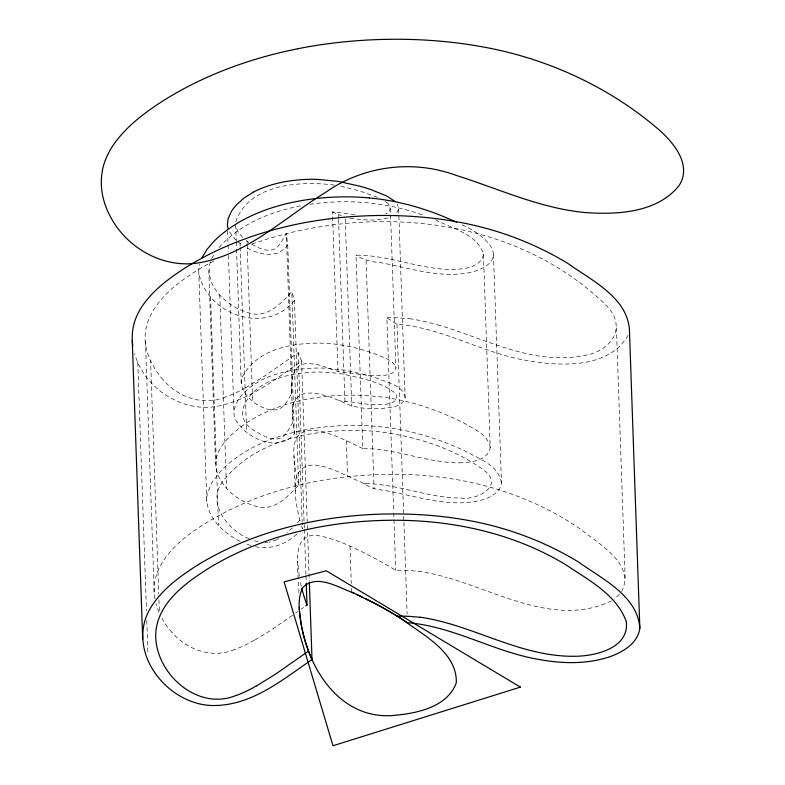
<?xml version="1.0" encoding="UTF-8"?>
<svg xmlns="http://www.w3.org/2000/svg" width="785" height="785" viewBox="0 0 785 785"><rect width="100%" height="100%" fill="white"/><g stroke="black" fill="none" stroke-linecap="round" stroke-linejoin="round"><path stroke-width="0.59" stroke-dasharray="3.92 2.94" d="M210.321 261.896C203.315 287.85 230.368 309.575 253.614 313.99C269.746 316.08 281.943 302.235 291.873 291.598L294.453 300.341L302.176 521.544M208.8 270.217L215.551 463.562C217.131 486.484 239.543 503.578 261.012 507.414C276.909 509.023 288.792 495.443 298.624 484.944L291.873 291.598M386.122 202.177C391.381 204.63 391.637 212.333 385.572 213.883M390.322 208.3L395.895 368.018C395.306 373.434 388.663 374.7 384.238 375.348C371.217 376.721 358.254 373.856 345.371 372.424A111.853 54.057 -2 0 0 339.915 371.825C330.387 369.912 321.605 364.269 311.625 363.808C281.462 359.991 294.62 404.01 292.687 418.582L294.346 433.82A63.173 30.537 -2 0 1 291.215 437.353C273.062 451.336 244.9 436.852 235.147 418.837A69.649 33.657 -2 0 1 233.999 413.989L228.376 253.074M459.294 462.846C470.284 462.473 487.74 461.07 490.213 447.725L483.462 254.379C477.712 234.165 452.346 228.641 435.685 219.888M490.213 447.725C488.447 434.861 474.101 429.169 464.259 423.193C438.638 410.162 410.977 400.821 382.423 397.073C334.871 391.529 283.042 397.338 242.957 425.342C230.515 434.831 216.66 446.822 215.551 463.562M251.887 244.106C368.185 203.079 512.762 215.463 604.44 303.687C629.325 326.491 611.172 352.023 582.529 355.821C532.25 365.084 485.356 338.737 438.54 325.068M154.9 598.788C148.757 565.946 177.459 541.022 202.363 525.332C256.96 490.517 322.272 475.347 386.534 474.395C454.721 472.894 524.144 490.154 580.557 529.257C598.19 543.495 635.899 564.17 621.543 591.802M251.808 244.302C259.639 248.845 272.454 254.742 279.067 244.999A91.845 44.392 -2 0 0 281.687 241.407L286.299 233.449L291.883 393.167L287.281 401.125A91.845 44.392 -2 0 1 284.661 404.726C271.424 421.702 232.223 392.981 243.154 375.416C259.119 347.304 296.2 342.221 325.579 343.251C343.29 344.301 360.698 348.599 377.31 354.712C383.747 357.901 393.972 359.972 395.895 368.018M292.687 418.582C288.124 379.842 325.824 394.149 346.666 404.02C361.767 409.898 379.626 409.819 395.306 406.424A21.107 10.195 -2 0 0 400.998 403.637L403.47 401.39L405.158 397.72L398.594 207.701L397.21 203.963M405.158 397.72C403.176 385.15 386.936 382.599 377.104 378.203A166.979 80.698 -2 0 0 366.624 374.995L344.546 370.098L324.264 368.136A76.047 36.748 -2 0 0 259.806 380.96L250.562 386.858L243.262 393.422A108.664 52.517 -2 0 0 237.875 400.438L235.058 406.316L233.94 412.419M483.462 254.379C480.989 267.724 463.533 269.127 452.543 269.5A50.319 24.315 -2 0 1 446.223 269.343C420.858 267.911 396.68 259.04 371.531 256.057A59.935 28.966 -2 0 0 357.685 255.194L356.037 255.243L362.788 448.578L364.426 448.569A59.935 28.966 -2 0 1 378.262 449.432C403.431 452.346 427.599 461.266 452.974 462.699A50.319 24.315 -2 0 0 459.294 462.846M235.765 221.723C248.963 183.376 301.293 180.717 335.087 185.181M462.031 224.912C477.81 231.104 510.486 253.83 482.314 268.215A35.767 17.28 -2 0 1 471.363 272.189C440.993 278.842 410.722 268.411 381.088 262.73C372.09 261.994 363.632 260.178 356.037 255.243M493.49 254.468L501.468 482.971C501.036 489.369 495.61 493.942 490.291 496.709A35.767 17.28 -2 0 1 479.341 500.683C444.997 508.199 411.418 493.961 377.732 489.418C370.402 488.574 364.466 483.138 357.607 480.557C340.111 473.728 305.767 451.296 296.259 477.437C293.541 492.43 296.642 507.728 300.439 522.26M398.564 208.957L397.71 211.44L395.777 213.785M628.078 335.205C608.041 371.099 553.239 366.114 519.12 359.069C477.653 350.13 439.757 327.443 396.994 324.225L386.887 317.778L393.668 511.761M211.685 258.579L214.737 253.221M292.893 422.212L288.291 430.17A91.845 44.392 -2 0 1 285.681 433.762C278.547 443.986 265.026 437.039 256.911 432.162C225.128 415.854 253.005 385.15 276.232 378.988C297.849 371.325 321.497 370.402 343.987 374.337C361.551 378.409 380.931 381.559 395.228 393.256C399.81 397.76 393.854 403.313 388.987 403.706C374.857 406.581 360.462 402.891 346.381 401.459A111.853 54.057 -2 0 0 340.925 400.86L339.041 400.693M219.074 247.501C240.092 223.696 271.267 211.391 301.832 205.65M299.85 520.102L297.26 522.928M619.483 594.392L613.968 599.22M294.453 300.341C266.36 335.99 206.357 314.697 198.811 272.738A118.035 57.04 -2 0 1 199.527 264.417M292.491 527.863L286.967 532.956M296.897 534.085C285.946 544.28 270.403 550.118 255.488 546.654M292.56 615.254L270.246 630.679L254.468 640.305M245.646 387.77L265.193 375.632L298.172 352.593L301.597 361.041C277.311 377.87 253.329 397.004 224.225 404.648C186.732 415.805 145.019 390.645 134.588 353.623M295.602 613.095L297.888 611.486M301.283 609.101L303.56 607.511M611.456 600.868C557.428 627.058 499.495 592.449 447.362 577.613M278.822 538.736L277.704 539.354M213.883 260.944C178.509 279.283 128.259 314.265 150.602 360.757L158.737 593.774M276.928 539.756L268.99 542.435M225.884 396.876C203.963 406.385 178.274 397.524 163.251 379.911M234.705 649.421C212.774 658.929 187.085 650.058 172.072 632.455M309.947 204.296C348.118 198.634 387.662 202.344 423.978 215.453M267.656 542.621L264.947 542.739M386.887 317.778L387.918 317.748A66.225 32.008 -2 0 1 399.928 317.964L409.309 318.838M298.771 592.842C300.213 577.309 287.016 528.982 320.182 536.018C337.491 539.413 353.397 547.498 369.068 555.309A516.599 249.659 -2 0 1 395.699 570.322L396.739 570.293A66.225 32.008 -2 0 1 408.75 570.499L418.13 571.382M364.014 483.737L365.653 483.717M338.021 371.658L332.447 211.94L334.332 212.107A111.853 54.057 -2 0 1 339.787 212.706L356.655 214.913M349.914 218.269C362.758 219.879 376.123 221.547 388.712 217.661A21.107 10.195 -2 0 0 390.871 216.827M340.818 186.212L360.07 191.049L377.428 197.32M258.196 541.856L253.084 540.325M250.994 545.585L245.46 543.75M332.447 211.94L341.328 215.826M362.788 448.578C340.258 437.755 290.43 410.035 293.992 456.026L295.219 491.174M248.963 538.638C227.375 529.914 205.415 502.194 223.804 480.145C259.187 436.519 321.958 427.393 374.71 431.23C413.126 435.547 452.101 447.273 483.746 470.038C505.236 486.141 476.426 500.732 460.53 497.994A50.319 24.315 -2 0 1 454.201 497.847C428.836 496.405 404.658 487.544 379.508 484.551A59.935 28.966 -2 0 0 365.663 483.688M247.373 248.119C258.422 254.114 274.367 258.226 284.602 248.59A63.173 30.537 -2 0 0 287.732 245.057L286.299 233.449M240.073 541.414C224.52 533.319 208.722 519.739 206.789 501.242L198.811 272.738M248.874 242.467L246.176 240.524M384.964 201.352L385.553 201.765M237.914 241.858L242.329 245.116M235.981 240.181L229.298 231.732M242.673 237.502L238.355 232.311L235.961 226.639M158.894 612.094L155.95 603.567M301.558 526.087L302.431 528.835L302.215 522.731M298.624 484.944L295.366 469.508L293.992 456.026M299.252 576.219L297.672 561.422M291.883 393.167L291.667 389.537M501.468 482.971C498.907 465.152 478.193 458.45 464.455 450.718A282.983 136.757 -2 0 0 448.794 443.957C425.951 434.831 401.871 428.679 377.349 426.471A128.338 62.025 -2 0 0 276.497 437.412C260.296 443.025 244.694 450.786 231.251 461.511A184.554 89.196 -2 0 0 221.292 470.529L211.852 482.559L207.505 492.911A118.035 57.04 -2 0 0 206.789 501.242M616.411 327.777L625.233 580.321M396.994 324.225L403.873 521.161M403.912 522.378L407.121 614.125M393.707 512.978L395.709 570.322M366.104 260.522L374.082 489.016M345.243 218.858L351.798 406.394M338.413 214.511L338.541 218.191M338.58 219.417L345.007 403.274M346.313 440.719L347.539 475.877M349.992 546.115L351.297 583.579M351.474 588.407L351.552 590.82M301.597 361.041L309.29 581.204M298.172 352.593L304.305 528.276M304.354 529.492L305.924 574.63M305.973 575.856L306.189 582.068M287.752 245.057L294.346 433.82M247.039 241.172L247.128 243.615M247.167 244.832L252.623 400.899M240.033 243.507L240.122 245.96M240.161 247.187L246.627 432.27M235.686 224.785L236.246 240.632M236.285 241.849L236.501 247.942M236.54 249.169L241.221 383.286M227.611 231.006L228.337 251.848M219.771 294.718L226.522 488.054M210.557 296.897L218.544 525.391M158.953 599.877L159.375 612.074M145.47 341.446L154.282 593.99M137.777 362.435L146.452 610.74M146.785 620.523L147.982 654.768M418.248 571.215A129.162 62.427 -2 0 1 447.234 577.701M163.182 379.93A217.867 105.288 -2 0 1 150.71 360.737M409.427 318.671A129.162 62.427 -2 0 1 438.423 325.157M301.322 586.434A645.231 311.831 -2 0 1 299.909 579.86M254.291 640.236A119.026 57.521 -2 0 1 234.862 649.519M172.003 632.474A217.867 105.288 -2 0 1 161.229 616.912M245.469 387.692A119.026 57.521 -2 0 1 226.041 396.974"/><path stroke-width="1.18" d="M364.976 598.347L370.667 601.231A516.599 249.659 -2 0 1 397.308 616.245L407.415 622.682C453.318 626.273 493.706 651.776 538.765 659.449C562.364 663.747 587.337 664.444 610.288 656.564C623.251 651.884 637.96 643.141 639.844 628.147C637.636 595.805 601.958 578.859 578.614 562.099C544.319 541.179 506.04 527 466.486 520.112A215.119 103.963 -2 0 0 310.389 522.035C276.33 528.855 243.026 540.08 212.392 556.565A310.84 150.22 -2 0 0 195.357 566.515C179.157 576.965 163.251 588.887 152.349 605.049A198.222 95.799 -2 0 0 145.5 618.796C132.125 659.93 170.306 704.076 211.587 705.499C250.444 706.52 281.795 680.31 312.018 659.488L309.329 582.431M201.676 258.285L207.191 249.139L213.304 242.025A184.554 89.196 -2 0 1 223.274 233.017C236.727 222.292 252.319 214.491 268.548 208.928A128.338 62.025 -2 0 1 369.392 197.938M305.846 605.922L306.994 605.137L306.228 583.177M256.067 686.218L275.613 674.089L308.593 651.05L306.513 645.064A645.231 311.831 -2 0 1 301.342 624.85C299.517 612.545 296.769 598.808 302.981 587.337C317.199 573.325 338.983 587.994 354.153 593.185M253.251 192.217L243.978 198.095L236.668 204.659A108.664 52.517 -2 0 0 231.281 211.685L228.003 219.054L227.414 225.226A69.649 33.657 -2 0 0 228.003 228.435M236.305 695.333C196.535 712.24 152.192 670.92 155.96 630.679C159.492 601.516 185.888 582.774 208.81 568.203C260.11 536.989 320.26 522.525 379.911 520.504C444.555 518.169 510.878 531.2 566.505 565.22C588.897 580.282 616.647 594.745 626.302 621.592C629.57 648.94 593.558 656.613 572.775 656.28C529.247 656.358 489.85 635.497 448.971 623.526M297.79 48.768C257.873 56.706 218.878 69.894 182.993 89.196A364.063 175.948 -2 0 0 163.035 100.843C144.067 113.079 125.443 127.052 112.667 145.981A232.164 112.196 -2 0 0 104.65 162.083C100.608 173.75 100.313 186.536 103.306 198.487A298.231 144.126 -2 0 0 111.019 217.779C127.886 248.953 164.408 269.019 199.861 262.671C248.276 253.879 284.405 217.504 325.049 192.727C363.072 165.802 412.881 159.247 456.546 175.506C499.407 189.067 541.012 208.712 586.336 212.637C618.256 214.766 657.241 212.598 678.956 185.741C692.615 164.87 673.304 142.075 657.84 128.789C607.668 85.987 545.467 57.805 480.587 46.501A251.946 121.763 -2 0 0 297.77 48.748M397.318 616.235L398.338 616.205A66.225 32.008 -2 0 1 410.349 616.421L419.73 617.295M369.372 197.977C393.893 200.185 417.973 206.337 440.807 215.463A282.983 136.757 -2 0 1 456.477 222.224M351.601 592.037L375.829 603.94A522.202 252.368 -2 0 1 401.891 619.1C422.987 635.036 457.429 652.296 456.281 682.852C447.715 706.186 419.268 712.868 397.112 715.086C336.451 722.779 301.734 659.577 299.271 607.335M356.783 594.392L362.199 596.983M395.159 201.559L386.868 196.034L370.52 189.45A166.979 80.698 -2 0 0 360.03 186.231L337.952 181.345L317.67 179.373A76.047 36.748 -2 0 0 253.212 192.197M312.018 659.488L308.79 651.579M306.994 605.137L304.904 599.151A645.231 311.831 -2 0 1 301.793 588.357M639.844 628.147L629.423 329.69C627.205 297.348 591.527 280.402 568.193 263.642C533.898 242.722 495.62 228.543 456.065 221.655A215.119 103.963 -2 0 0 299.968 223.578C265.899 230.407 232.605 241.623 201.971 258.108A310.84 150.22 -2 0 0 184.936 268.058C168.736 278.508 152.83 290.43 141.928 306.592A198.222 95.799 -2 0 0 135.079 320.339C132.273 328.552 131.537 337.403 132.832 345.979M132.263 340.611L142.684 639.068M255.89 686.149A119.026 57.521 -2 0 1 236.462 695.432M419.847 617.128A129.162 62.427 -2 0 1 448.843 623.614M520.377 687.12L332.987 745.75L284.101 581.871L326.275 570.803L520.377 687.12"/></g></svg>
